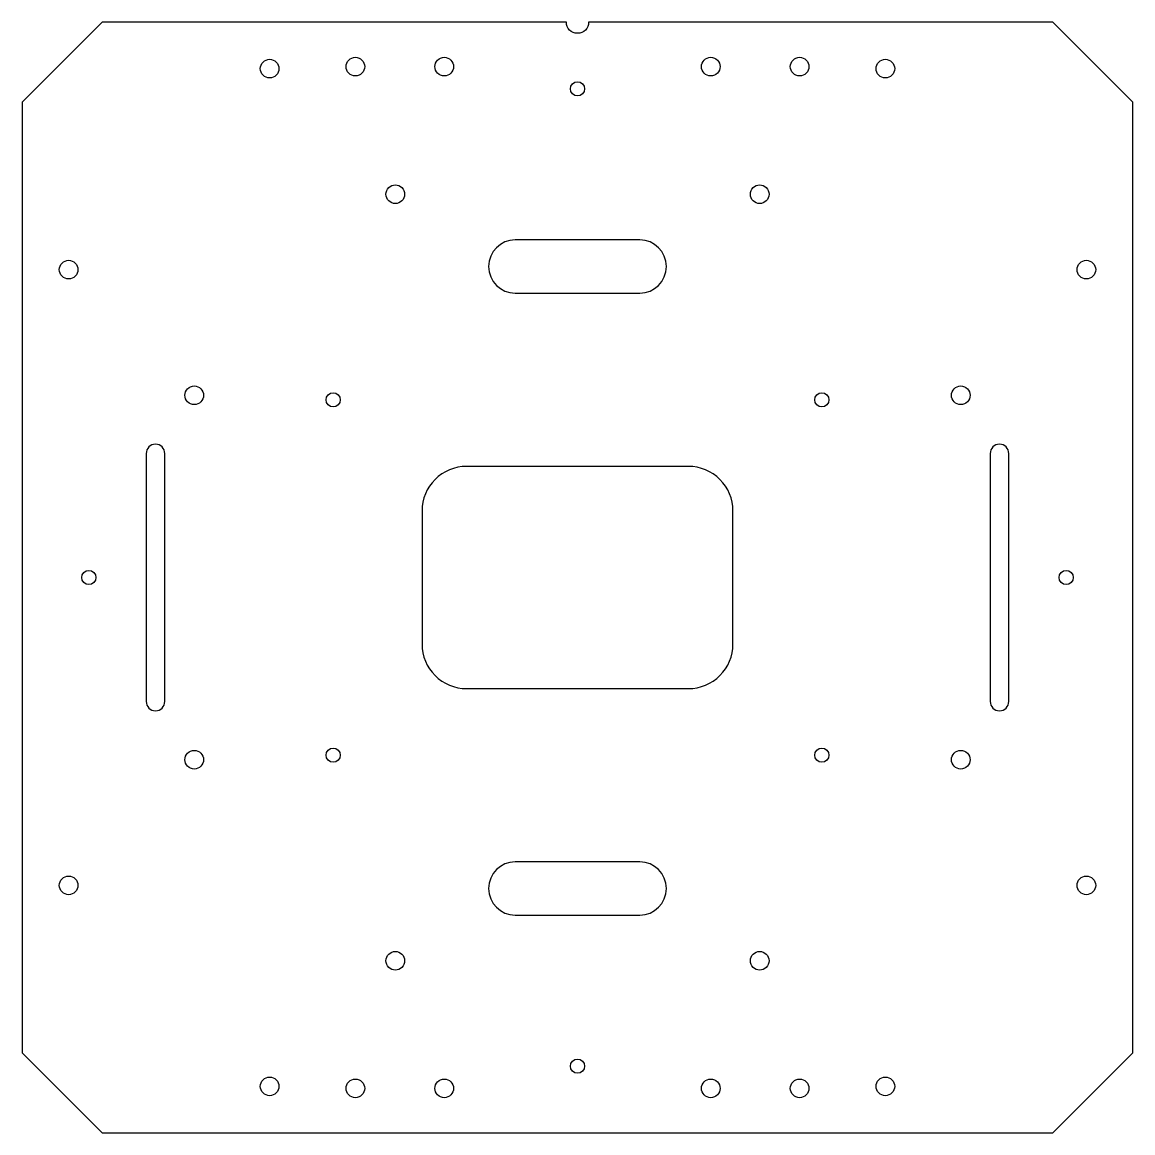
# Model space of a CAD drawing. Header units: millimetres. Extents: x 0 to 250, y 0 to 250.
import ezdxf

# ---------------------------------------------------------------- set-up
doc = ezdxf.new("R2010")
doc.units = ezdxf.units.MM
doc.layers.add('CUT_INNER', color=1, linetype='Continuous')
doc.layers.add('CUT_OUTER', color=7, linetype='Continuous')

msp = doc.modelspace()

# ---------------------------------------------------------------- linework, layer by layer
at = {"layer": 'CUT_INNER'}
for points in [[(111, 189), (139, 189, 1), (139, 201), (111, 201, 1)], [(32.1, 97.1), (32.1, 152.9, 1), (27.9, 152.9), (27.9, 97.1, 1)], [(222.1, 97.1), (222.1, 152.9, 1), (217.9, 152.9), (217.9, 97.1, 1)], [(100, 100), (150, 100, 0.414214), (160, 110), (160, 140, 0.414214), (150, 150), (100, 150, 0.414214), (90, 140), (90, 110, 0.414214)], [(111, 49), (139, 49, 1), (139, 61), (111, 61, 1)]]:
    msp.add_lwpolyline(points, format="xyb", close=True, dxfattribs=at)
for centre, radius in [((55.7, 239.55), 2.1), ((75, 240), 2.1), ((95, 240), 2.1), ((155, 240), 2.1), ((175, 240), 2.1), ((194.3, 239.55), 2.1), ((125, 235), 1.6), ((83.99, 211.27), 2.1), ((166.01, 211.27), 2.1), ((10.45, 194.3), 2.1), ((239.55, 194.3), 2.1), ((38.73, 166.01), 2.1), ((211.27, 166.01), 2.1), ((70, 165), 1.6), ((180, 165), 1.6), ((15, 125), 1.6), ((235, 125), 1.6), ((38.73, 83.99), 2.1), ((70, 85), 1.6), ((180, 85), 1.6), ((211.27, 83.99), 2.1), ((10.45, 55.7), 2.1), ((239.55, 55.7), 2.1), ((83.99, 38.73), 2.1), ((166.01, 38.73), 2.1), ((125, 15), 1.6), ((55.7, 10.45), 2.1), ((194.3, 10.45), 2.1), ((75, 10), 2.1), ((95, 10), 2.1), ((155, 10), 2.1), ((175, 10), 2.1)]:
    msp.add_circle(centre, radius, dxfattribs=at)
at = {"layer": 'CUT_OUTER'}
msp.add_lwpolyline([(18, 0), (232, 0), (250, 18), (250, 232), (232, 250), (127.5, 250, -1), (122.5, 250), (18, 250), (0, 232), (0, 18)], format="xyb", close=True, dxfattribs=at)

doc.saveas('drawing.dxf')
